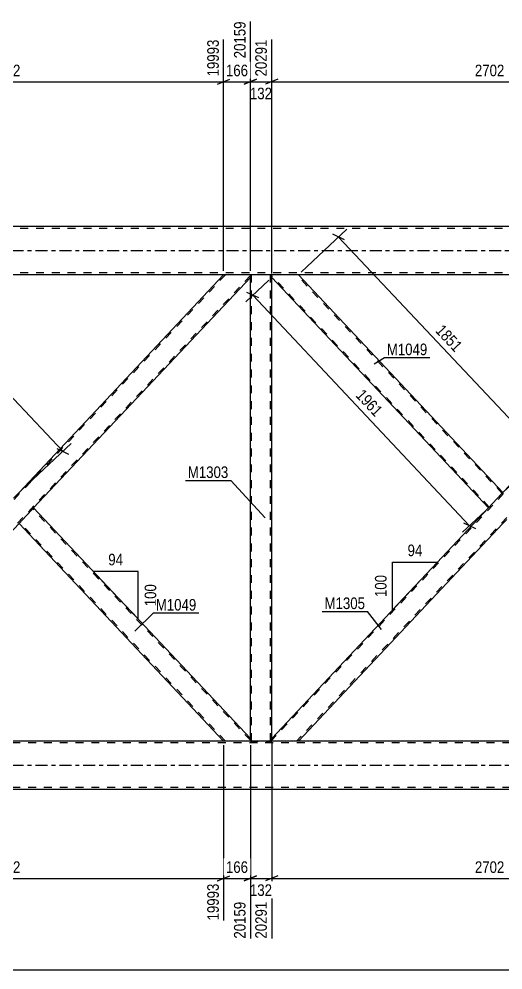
# Model space of a CAD drawing. Header units: millimetres. Extents: x 0 to 1189, y 0 to 841.
# Drawn here: x 788.7 to 908.7, y 469.9 to 705.7 of the extents above; entities that cross this region are included whole.
import ezdxf

# ---------------------------------------------------------------- set-up
doc = ezdxf.new("R2010")
doc.units = ezdxf.units.MM
doc.linetypes.add('DXK_LINE_DOT2', pattern=[3.9198, 1.9599, -1.9599])
doc.linetypes.add('DXK_LINE_DOT3', pattern=[5.9187, 2.979, -0.9799, 0.9799, -0.9799])
doc.styles.add('Arial Narrow', font='ARIALN.TTF', dxfattribs={"height": 0.2})

# ---------------------------------------------------------------- blocks, each defined once
blk = doc.blocks.new('Part-814467843-4843 - 4692')
at = {"color": 7, "linetype": 'DXK_LINE_DOT2'}
for p, q in [((839.86, 642.25), (731.33, 526.84)), ((846.05, 642.05), (737.51, 526.65)), ((846.05, 642.25), (839.42, 642.25)), ((788.69, 588.3), (785.06, 584.45)), ((792.31, 584.45), (788.69, 580.59)), ((737.95, 526.65), (731.33, 526.65))]:
    blk.add_line(p, q, dxfattribs=at)
at = {"color": 2, "linetype": 'Continuous'}
for p, q in [((839.42, 642.25), (788.69, 588.3)), ((846.05, 641.59), (792.31, 584.45)), ((846.05, 641.59), (846.05, 642.25)), ((785.06, 584.45), (731.33, 527.31)), ((788.69, 580.59), (737.95, 526.65)), ((731.33, 526.65), (731.33, 527.31))]:
    blk.add_line(p, q, dxfattribs=at)
blk = doc.blocks.new('Part-814467843-4745 - 4692')
at = {"color": 7, "linetype": 'DXK_LINE_DOT2'}
for p, q in [((851.33, 642.25), (846.05, 642.25)), ((846.05, 641.59), (846.05, 642.25)), ((846.37, 526.65), (846.37, 642.25)), ((851.01, 526.65), (851.01, 642.25)), ((851.33, 641.59), (851.33, 642.25)), ((846.05, 526.65), (846.05, 527.31)), ((846.05, 526.65), (851.33, 526.65)), ((851.33, 526.65), (851.33, 527.31))]:
    blk.add_line(p, q, dxfattribs=at)
at = {"color": 2, "linetype": 'Continuous'}
for p, q in [((846.05, 527.31), (846.05, 641.59)), ((851.33, 527.31), (851.33, 641.59))]:
    blk.add_line(p, q, dxfattribs=at)
blk = doc.blocks.new('Part-814467843-4818 - 4692')
at = {"color": 2, "linetype": 'Continuous'}
for p, q in [((851.33, 641.59), (851.33, 642.25)), ((905.06, 584.45), (851.33, 641.59)), ((908.69, 588.3), (857.95, 642.25)), ((908.25, 587.83), (905.06, 584.45)), ((908.69, 588.3), (908.25, 587.83))]:
    blk.add_line(p, q, dxfattribs=at)
at = {"color": 7, "linetype": 'DXK_LINE_DOT2'}
for p, q in [((857.95, 642.25), (851.33, 642.25)), ((905.28, 584.68), (851.33, 642.05)), ((908.47, 588.07), (857.51, 642.25)), ((908.65, 588.26), (908.25, 587.83)), ((905.28, 584.68), (905.3, 584.7))]:
    blk.add_line(p, q, dxfattribs=at)
blk = doc.blocks.new('Part-814467843-4949 - 4692')
at = {"color": 7, "linetype": 'DXK_LINE_DOT2'}
for p, q in [((959.86, 642.25), (851.33, 526.84)), ((966.05, 642.05), (857.51, 526.65)), ((966.05, 642.25), (959.42, 642.25)), ((908.69, 588.3), (905.06, 584.45)), ((912.31, 584.45), (908.69, 580.59)), ((857.95, 526.65), (851.33, 526.65))]:
    blk.add_line(p, q, dxfattribs=at)
at = {"color": 2, "linetype": 'Continuous'}
for p, q in [((959.42, 642.25), (908.69, 588.3)), ((966.05, 641.59), (912.31, 584.45)), ((966.05, 641.59), (966.05, 642.25)), ((905.06, 584.45), (851.33, 527.31)), ((908.69, 580.59), (857.95, 526.65)), ((851.33, 526.65), (851.33, 527.31))]:
    blk.add_line(p, q, dxfattribs=at)
blk = doc.blocks.new('Part-814467843-4957 - 4692')
at = {"color": 7, "linetype": 'DXK_LINE_DOT2'}
for p, q in [((1096.69, 653.77), (118.04, 653.77)), ((1096.69, 642.73), (118.04, 642.73)), ((1096.69, 642.25), (131.08, 642.25))]:
    blk.add_line(p, q, dxfattribs=at)
at = {"color": 2, "linetype": 'Continuous'}
for p, q in [((966.69, 654.25), (730.68, 654.25)), ((966.69, 642.25), (730.68, 642.25))]:
    blk.add_line(p, q, dxfattribs=at)
at = {"color": 7, "linetype": 'DXK_LINE_DOT3'}
blk.add_line((118.04, 648.25), (1096.69, 648.25), dxfattribs=at)
blk = doc.blocks.new('Part-814467843-4962 - 4692')
at = {"color": 7, "linetype": 'DXK_LINE_DOT2'}
for p, q in [((1047.69, 526.17), (118.04, 526.17)), ((1047.69, 526.65), (131.08, 526.65)), ((1047.69, 515.13), (118.04, 515.13))]:
    blk.add_line(p, q, dxfattribs=at)
at = {"color": 2, "linetype": 'Continuous'}
for p, q in [((966.69, 526.65), (730.68, 526.65)), ((1042.89, 514.65), (118.04, 514.65))]:
    blk.add_line(p, q, dxfattribs=at)
at = {"color": 7, "linetype": 'DXK_LINE_DOT3'}
blk.add_line((118.04, 520.65), (1047.69, 520.65), dxfattribs=at)
blk = doc.blocks.new('Part-814467843-5062 - 4692')
at = {"color": 2, "linetype": 'Continuous'}
for p, q in [((792.31, 584.45), (788.69, 580.59)), ((846.05, 527.31), (792.31, 584.45)), ((839.42, 526.65), (788.69, 580.59)), ((846.05, 526.65), (846.05, 527.31))]:
    blk.add_line(p, q, dxfattribs=at)
at = {"color": 7, "linetype": 'DXK_LINE_DOT2'}
for p, q in [((846.05, 526.84), (792.09, 584.21)), ((788.9, 580.83), (788.92, 580.84)), ((839.86, 526.65), (788.9, 580.83)), ((846.05, 526.65), (839.42, 526.65))]:
    blk.add_line(p, q, dxfattribs=at)
blk = doc.blocks.new('StraightDimension-814467843-5950 - 4692')
at = {"color": 7, "linetype": 'Continuous'}
for p, q in [((851.33, 526.31), (851.33, 477.66)), ((959.42, 525.65), (959.42, 482.16)), ((852.83, 493.2), (849.83, 492)), ((957.92, 492), (960.92, 493.2)), ((851.33, 492.6), (959.42, 492.6))]:
    blk.add_line(p, q, dxfattribs=at)
at = {"color": 0}
blk.add_wipeout([(909.63, 493.35), (909.63, 497.55), (901.12, 497.55), (901.12, 493.35)], dxfattribs=at)
at = {"color": 0, "linetype": 'Continuous'}
blk.add_wipeout([(958.82, 491.9), (954.62, 491.9), (954.62, 481.56), (958.82, 481.56)], dxfattribs=at)
at = {"color": 3, "style": 'Arial Narrow'}
blk.add_text('2702', height=2.863, dxfattribs=at).set_placement((901.72, 493.95))
at = {"color": 3, "linetype": 'Continuous', "style": 'Arial Narrow'}
blk.add_text('22993', height=2.863, rotation=90.0002, dxfattribs=at).set_placement((958.22, 482.16))
blk = doc.blocks.new('StraightDimension-814467843-5966 - 4692')
at = {"color": 7, "linetype": 'Continuous'}
for p, q in [((851.33, 526.31), (851.33, 477.66)), ((846.05, 525.65), (846.05, 477.66)), ((844.55, 492), (847.55, 493.2)), ((852.83, 493.2), (849.83, 492)), ((846.05, 492.6), (851.33, 492.6))]:
    blk.add_line(p, q, dxfattribs=at)
at = {"color": 0}
blk.add_wipeout([(852.03, 487.65), (852.03, 491.85), (845.34, 491.85), (845.34, 487.65)], dxfattribs=at)
at = {"color": 0, "linetype": 'Continuous'}
blk.add_wipeout([(850.73, 487.4), (846.53, 487.4), (846.53, 477.06), (850.73, 477.06)], dxfattribs=at)
at = {"color": 3, "style": 'Arial Narrow'}
blk.add_text('132', height=2.863, dxfattribs=at).set_placement((845.94, 488.25))
at = {"color": 3, "linetype": 'Continuous', "style": 'Arial Narrow'}
blk.add_text('20291', height=2.863, rotation=90.0002, dxfattribs=at).set_placement((850.13, 477.66))
blk = doc.blocks.new('StraightDimension-814467843-5992 - 4692')
at = {"color": 7, "linetype": 'Continuous'}
for p, q in [((731.33, 526.31), (731.33, 477.66)), ((839.42, 525.65), (839.42, 482.16)), ((732.83, 493.2), (729.83, 492)), ((837.92, 492), (840.92, 493.2)), ((731.33, 492.6), (839.42, 492.6))]:
    blk.add_line(p, q, dxfattribs=at)
at = {"color": 0}
blk.add_wipeout([(789.63, 493.35), (789.63, 497.55), (781.12, 497.55), (781.12, 493.35)], dxfattribs=at)
at = {"color": 0, "linetype": 'Continuous'}
blk.add_wipeout([(838.82, 491.9), (834.62, 491.9), (834.62, 481.56), (838.82, 481.56)], dxfattribs=at)
at = {"color": 3, "style": 'Arial Narrow'}
blk.add_text('2702', height=2.863, dxfattribs=at).set_placement((781.72, 493.95))
at = {"color": 3, "linetype": 'Continuous', "style": 'Arial Narrow'}
blk.add_text('19993', height=2.863, rotation=90.0002, dxfattribs=at).set_placement((838.22, 482.16))
blk = doc.blocks.new('StraightDimension-814467843-6277 - 4692')
at = {"color": 7, "linetype": 'Continuous'}
for p, q in [((846.05, 643.25), (846.05, 705.09)), ((851.33, 642.59), (851.33, 700.59)), ((844.55, 689.55), (847.55, 690.75)), ((846.05, 690.15), (851.33, 690.15)), ((852.83, 690.75), (849.83, 689.55))]:
    blk.add_line(p, q, dxfattribs=at)
at = {"color": 0, "linetype": 'Continuous'}
blk.add_wipeout([(850.73, 701.19), (846.53, 701.19), (846.53, 690.85), (850.73, 690.85)], dxfattribs=at)
at = {"color": 0}
blk.add_wipeout([(852.03, 685.2), (852.03, 689.4), (845.34, 689.4), (845.34, 685.2)], dxfattribs=at)
at = {"color": 3, "linetype": 'Continuous', "style": 'Arial Narrow'}
blk.add_text('20291', height=2.863, rotation=90.0002, dxfattribs=at).set_placement((850.13, 691.45))
at = {"color": 3, "style": 'Arial Narrow'}
blk.add_text('132', height=2.863, dxfattribs=at).set_placement((845.94, 685.8))
blk = doc.blocks.new('StraightDimension-814467843-6263 - 4692')
at = {"color": 7, "linetype": 'Continuous'}
for p, q in [((851.33, 642.59), (851.33, 700.59)), ((959.42, 643.25), (959.42, 700.59)), ((852.83, 690.75), (849.83, 689.55)), ((851.33, 690.15), (959.42, 690.15)), ((957.92, 689.55), (960.92, 690.75))]:
    blk.add_line(p, q, dxfattribs=at)
at = {"color": 0, "linetype": 'Continuous'}
blk.add_wipeout([(958.82, 701.19), (954.62, 701.19), (954.62, 690.85), (958.82, 690.85)], dxfattribs=at)
at = {"color": 0}
blk.add_wipeout([(909.63, 690.9), (909.63, 695.1), (901.12, 695.1), (901.12, 690.9)], dxfattribs=at)
at = {"color": 3, "linetype": 'Continuous', "style": 'Arial Narrow'}
blk.add_text('22993', height=2.863, rotation=90.0002, dxfattribs=at).set_placement((958.22, 691.45))
at = {"color": 3, "style": 'Arial Narrow'}
blk.add_text('2702', height=2.863, dxfattribs=at).set_placement((901.72, 691.5))
blk = doc.blocks.new('StraightDimension-814467843-5665 - 4692')
at = {"color": 7, "linetype": 'Continuous'}
for p, q in [((738.68, 642.93), (750.86, 654.39)), ((750.25, 651.75), (747.32, 653.11)), ((748.78, 652.43), (799.52, 598.49)), ((789.41, 588.98), (801.59, 600.44)), ((798.05, 599.17), (800.98, 597.8))]:
    blk.add_line(p, q, dxfattribs=at)
at = {"color": 0}
blk.add_wipeout([(777.61, 622.87), (780.67, 625.75), (774.84, 631.95), (771.78, 629.07)], dxfattribs=at)
at = {"color": 3, "style": 'Arial Narrow'}
blk.add_text('1851', height=2.863, rotation=-46.7591, dxfattribs=at).set_placement((772.63, 629.05))
blk = doc.blocks.new('AngleDimension-814467843-5343 - 4692')
at = {"color": 7, "linetype": 'Continuous'}
for p, q in [((812.8, 562.65), (807.1, 568.72)), ((818.2, 568.72), (807.1, 568.72)), ((818.2, 556.92), (807.1, 568.72)), ((818.2, 556.92), (818.2, 568.72))]:
    blk.add_line(p, q, dxfattribs=at)
at = {"color": 0}
for points in [[(815.08, 569.62), (815.08, 573.82), (810.22, 573.82), (810.22, 569.62)], [(823.3, 566.16), (819.1, 566.16), (819.1, 559.47), (823.3, 559.47)]]:
    blk.add_wipeout(points, dxfattribs=at)
at = {"color": 3, "style": 'Arial Narrow'}
blk.add_text('94', height=2.863, dxfattribs=at).set_placement((810.82, 570.22))
blk.add_text('100', height=2.863, rotation=90.0002, dxfattribs=at).set_placement((822.7, 560.07))
blk = doc.blocks.new('AngleDimension-814467843-5357 - 4692')
at = {"color": 7, "linetype": 'Continuous'}
for p, q in [((881.31, 570.99), (892.41, 570.99)), ((881.31, 559.19), (892.41, 570.99)), ((881.31, 559.19), (881.31, 570.99)), ((885.42, 563.57), (892.41, 570.99))]:
    blk.add_line(p, q, dxfattribs=at)
at = {"color": 0}
for points in [[(889.29, 571.89), (889.29, 576.09), (884.43, 576.09), (884.43, 571.89)], [(880.41, 568.44), (876.21, 568.44), (876.21, 561.75), (880.41, 561.75)]]:
    blk.add_wipeout(points, dxfattribs=at)
at = {"color": 3, "style": 'Arial Narrow'}
blk.add_text('94', height=2.863, dxfattribs=at).set_placement((885.03, 572.49))
blk.add_text('100', height=2.863, rotation=90.0002, dxfattribs=at).set_placement((879.81, 562.35))
blk = doc.blocks.new('StraightDimension-814467843-5608 - 4692')
at = {"color": 7, "linetype": 'Continuous'}
for p, q in [((858.68, 642.93), (870, 653.58)), ((869.39, 650.94), (866.46, 652.3)), ((867.92, 651.62), (918.66, 597.68)), ((909.41, 588.98), (920.73, 599.63)), ((917.19, 598.36), (920.12, 596.99))]:
    blk.add_line(p, q, dxfattribs=at)
at = {"color": 0}
blk.add_wipeout([(896.75, 622.06), (899.81, 624.94), (893.98, 631.14), (890.92, 628.26)], dxfattribs=at)
at = {"color": 3, "style": 'Arial Narrow'}
blk.add_text('1851', height=2.863, rotation=-46.7591, dxfattribs=at).set_placement((891.77, 628.24))
blk = doc.blocks.new('StraightDimension-814467843-5629 - 4692')
at = {"color": 7, "linetype": 'Continuous'}
for p, q in [((850.6, 640.9), (844.91, 635.55)), ((848.12, 636.51), (845.19, 637.88)), ((846.66, 637.19), (900.39, 580.05)), ((904.33, 583.76), (898.64, 578.41)), ((898.93, 580.74), (901.86, 579.37))]:
    blk.add_line(p, q, dxfattribs=at)
at = {"color": 0}
blk.add_wipeout([(876.99, 606.04), (880.04, 608.91), (874.21, 615.12), (871.15, 612.24)], dxfattribs=at)
at = {"color": 3, "style": 'Arial Narrow'}
blk.add_text('1961', height=2.863, rotation=-46.7591, dxfattribs=at).set_placement((872, 612.21))
blk = doc.blocks.new('StraightDimension-814467843-5900 - 4692')
at = {"color": 7, "linetype": 'Continuous'}
blk.add_line((104.14, 469.88), (1048.69, 469.88), dxfattribs=at)
blk = doc.blocks.new('StraightDimension-814467843-5979 - 4692')
at = {"color": 7, "linetype": 'Continuous'}
for p, q in [((839.42, 525.65), (839.42, 482.16)), ((846.05, 525.65), (846.05, 477.66)), ((837.92, 492), (840.92, 493.2)), ((847.55, 493.2), (844.55, 492)), ((839.42, 492.6), (846.05, 492.6))]:
    blk.add_line(p, q, dxfattribs=at)
at = {"color": 0}
blk.add_wipeout([(846.07, 493.35), (846.07, 497.55), (839.39, 497.55), (839.39, 493.35)], dxfattribs=at)
at = {"color": 0, "linetype": 'Continuous'}
blk.add_wipeout([(845.45, 487.4), (841.25, 487.4), (841.25, 477.06), (845.45, 477.06)], dxfattribs=at)
at = {"color": 3, "style": 'Arial Narrow'}
blk.add_text('166', height=2.863, dxfattribs=at).set_placement((839.99, 493.95))
at = {"color": 3, "linetype": 'Continuous', "style": 'Arial Narrow'}
blk.add_text('20159', height=2.863, rotation=90.0002, dxfattribs=at).set_placement((844.85, 477.66))
blk = doc.blocks.new('StraightDimension-814467843-6288 - 4692')
at = {"color": 7, "linetype": 'Continuous'}
for p, q in [((846.05, 643.25), (846.05, 705.09)), ((839.42, 643.25), (839.42, 700.59)), ((837.92, 689.55), (840.92, 690.75)), ((839.42, 690.15), (846.05, 690.15)), ((847.55, 690.75), (844.55, 689.55))]:
    blk.add_line(p, q, dxfattribs=at)
at = {"color": 0}
blk.add_wipeout([(846.07, 690.9), (846.07, 695.1), (839.39, 695.1), (839.39, 690.9)], dxfattribs=at)
at = {"color": 0, "linetype": 'Continuous'}
blk.add_wipeout([(845.45, 705.69), (841.25, 705.69), (841.25, 695.35), (845.45, 695.35)], dxfattribs=at)
at = {"color": 3, "linetype": 'Continuous', "style": 'Arial Narrow'}
blk.add_text('20159', height=2.863, rotation=90.0002, dxfattribs=at).set_placement((844.85, 695.95))
at = {"color": 3, "style": 'Arial Narrow'}
blk.add_text('166', height=2.863, dxfattribs=at).set_placement((839.99, 691.5))
blk = doc.blocks.new('StraightDimension-814467843-6299 - 4692')
at = {"color": 7, "linetype": 'Continuous'}
for p, q in [((731.33, 642.59), (731.33, 700.59)), ((839.42, 643.25), (839.42, 700.59)), ((732.83, 690.75), (729.83, 689.55)), ((731.33, 690.15), (839.42, 690.15)), ((837.92, 689.55), (840.92, 690.75))]:
    blk.add_line(p, q, dxfattribs=at)
at = {"color": 0, "linetype": 'Continuous'}
blk.add_wipeout([(838.82, 701.19), (834.62, 701.19), (834.62, 690.85), (838.82, 690.85)], dxfattribs=at)
at = {"color": 0}
blk.add_wipeout([(789.63, 690.9), (789.63, 695.1), (781.12, 695.1), (781.12, 690.9)], dxfattribs=at)
at = {"color": 3, "linetype": 'Continuous', "style": 'Arial Narrow'}
blk.add_text('19993', height=2.863, rotation=90.0002, dxfattribs=at).set_placement((838.22, 691.45))
at = {"color": 3, "style": 'Arial Narrow'}
blk.add_text('2702', height=2.863, dxfattribs=at).set_placement((781.72, 691.5))
blk = doc.blocks.new('Mark-814467843-4741 - 4692')
at = {"color": 0}
blk.add_wipeout([(840.6, 591.88), (840.6, 594.88), (830.54, 594.88), (830.54, 591.88)], dxfattribs=at)
blk.add_wipeout([(840.6, 591.88), (840.6, 594.88), (830.54, 594.88), (830.54, 591.88)], dxfattribs=at)
at = {"color": 30, "linetype": 'Continuous'}
for p in [(829.94, 591.28), (849.75, 582.01)]:
    blk.add_line(p, (841.2, 591.28), dxfattribs=at)
at = {"color": 3, "style": 'Arial Narrow'}
blk.add_text('M1303', height=2.863, dxfattribs=at).set_placement((830.54, 591.88))
blk = doc.blocks.new('Mark-814467843-4814 - 4692')
at = {"color": 0}
blk.add_wipeout([(889.93, 622.33), (889.93, 625.33), (879.88, 625.33), (879.88, 622.33)], dxfattribs=at)
blk.add_wipeout([(889.93, 622.33), (889.93, 625.33), (879.88, 625.33), (879.88, 622.33)], dxfattribs=at)
at = {"color": 30, "linetype": 'Continuous'}
for p, q in [((876.74, 620.19), (879.28, 621.73)), ((879.28, 621.73), (890.53, 621.73))]:
    blk.add_line(p, q, dxfattribs=at)
at = {"color": 3, "style": 'Arial Narrow'}
blk.add_text('M1049', height=2.863, dxfattribs=at).set_placement((879.88, 622.33))
blk = doc.blocks.new('Mark-814467843-4945 - 4692')
at = {"color": 0}
blk.add_wipeout([(874.49, 559.38), (874.49, 562.38), (864.44, 562.38), (864.44, 559.38)], dxfattribs=at)
blk.add_wipeout([(874.49, 559.38), (874.49, 562.38), (864.44, 562.38), (864.44, 559.38)], dxfattribs=at)
at = {"color": 30, "linetype": 'Continuous'}
for p in [(863.84, 558.78), (878.55, 554.32)]:
    blk.add_line(p, (875.09, 558.78), dxfattribs=at)
at = {"color": 3, "style": 'Arial Narrow'}
blk.add_text('M1305', height=2.863, dxfattribs=at).set_placement((864.44, 559.38))
blk = doc.blocks.new('Mark-814467843-5058 - 4692')
at = {"color": 0}
blk.add_wipeout([(832.65, 559), (832.65, 562), (822.6, 562), (822.6, 559)], dxfattribs=at)
blk.add_wipeout([(832.65, 559), (832.65, 562), (822.6, 562), (822.6, 559)], dxfattribs=at)
at = {"color": 30, "linetype": 'Continuous'}
for p, q in [((817.38, 553.93), (822, 558.4)), ((822, 558.4), (833.25, 558.4))]:
    blk.add_line(p, q, dxfattribs=at)
at = {"color": 3, "style": 'Arial Narrow'}
blk.add_text('M1049', height=2.863, dxfattribs=at).set_placement((822.6, 559))

msp = doc.modelspace()

# ---------------------------------------------------------------- block references
for name in ['Part-814467843-4957 - 4692', 'Part-814467843-4843 - 4692', 'Part-814467843-4745 - 4692', 'Part-814467843-4818 - 4692', 'Part-814467843-4949 - 4692', 'Part-814467843-5062 - 4692', 'Part-814467843-4962 - 4692']:
    msp.add_blockref(name, (0, 0))

# ---------------------------------------------------------------- next in the draw order: block references
for name in ['StraightDimension-814467843-6277 - 4692', 'StraightDimension-814467843-5665 - 4692', 'AngleDimension-814467843-5357 - 4692', 'AngleDimension-814467843-5343 - 4692', 'StraightDimension-814467843-5992 - 4692', 'StraightDimension-814467843-5950 - 4692']:
    msp.add_blockref(name, (0, 0))

# ---------------------------------------------------------------- next in the draw order: block references
for name in ['StraightDimension-814467843-6288 - 4692', 'StraightDimension-814467843-6263 - 4692', 'Mark-814467843-5058 - 4692', 'Mark-814467843-4945 - 4692', 'StraightDimension-814467843-5966 - 4692']:
    msp.add_blockref(name, (0, 0))

# ---------------------------------------------------------------- next in the draw order: block references
for name in ['StraightDimension-814467843-6299 - 4692', 'StraightDimension-814467843-5608 - 4692', 'StraightDimension-814467843-5900 - 4692']:
    msp.add_blockref(name, (0, 0))

# ---------------------------------------------------------------- next in the draw order: block references
for name in ['StraightDimension-814467843-5629 - 4692', 'StraightDimension-814467843-5979 - 4692']:
    msp.add_blockref(name, (0, 0))

# ---------------------------------------------------------------- next in the draw order: block references
for name in ['Mark-814467843-4814 - 4692', 'Mark-814467843-4741 - 4692']:
    msp.add_blockref(name, (0, 0))

doc.saveas('drawing.dxf')
